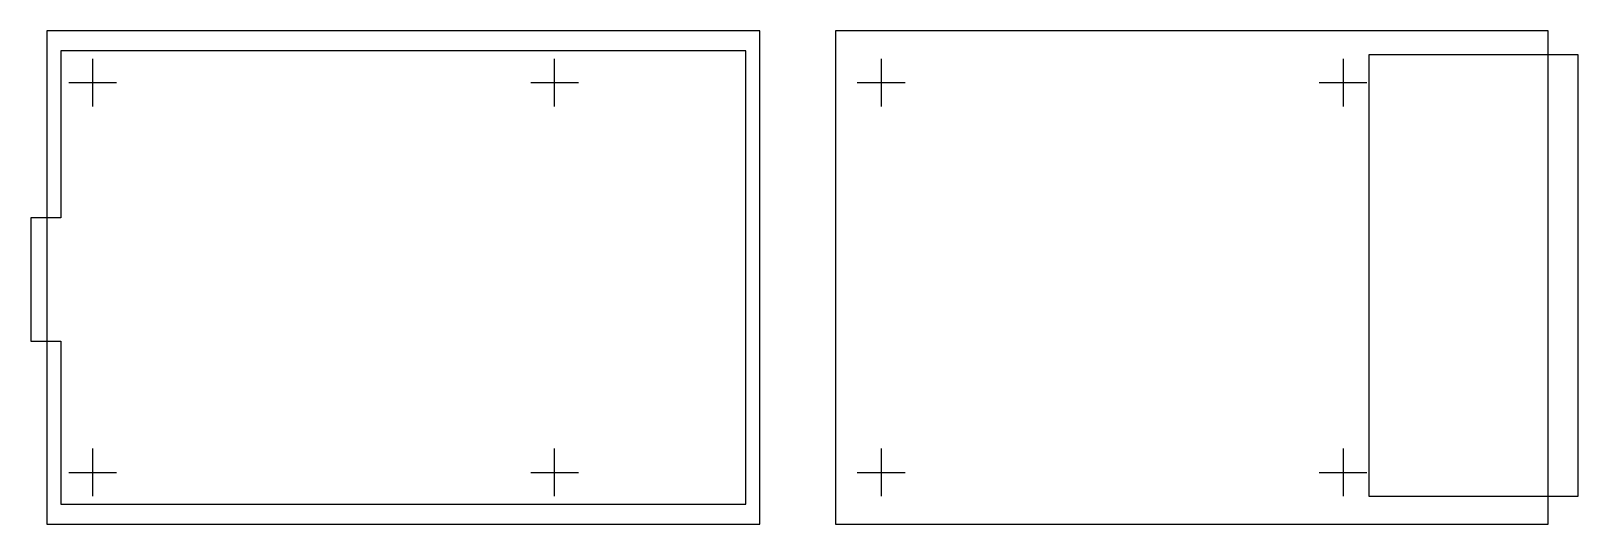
# Model space of a CAD drawing. Extents: x -110 to 84, y -152 to -90.
import ezdxf

# ---------------------------------------------------------------- set-up
doc = ezdxf.new("R2010")
doc.units = 0
doc.header["$MEASUREMENT"] = 0
doc.layers.add('EBENE_1', color=7, linetype='CONTINUOUS')

msp = doc.modelspace()

# ---------------------------------------------------------------- linework, layer by layer
at = {"layer": 'EBENE_1'}
for points in [[(-108, -151.5), (-18.5, -151.5), (-18.5, -89.5), (-108, -89.5), (-108, -151.5)], [(-9, -151.5), (80.5, -151.5), (80.5, -89.5), (-9, -89.5), (-9, -151.5)], [(58, -147.9946), (84.25, -147.9946), (84.25, -92.5), (58, -92.5), (58, -147.9946)]]:
    msp.add_lwpolyline(points, close=True, dxfattribs=at)
msp.add_open_spline([(-106.25, -92), (-106.25, -92), (-20.25, -92), (-20.25, -92), (-20.25, -92), (-20.25, -92), (-20.25, -149), (-20.25, -149), (-20.25, -149), (-20.25, -149), (-106.25, -149), (-106.25, -149), (-106.25, -149), (-106.25, -149), (-106.25, -128.5029), (-106.25, -128.5029), (-106.25, -128.5029), (-106.25, -128.5029), (-110, -128.5029), (-110, -128.5029), (-110, -128.5029), (-110, -128.5029), (-110, -113.0029), (-110, -113.0029), (-110, -113.0029), (-110, -113.0029), (-106.25, -113.0029), (-106.25, -113.0029), (-106.25, -113.0029), (-106.25, -113.0029), (-106.25, -92), (-106.25, -92)], degree=3, knots=[0, 0, 0, 0, 0.11111111, 0.11111111, 0.11111111, 0.11111111, 0.22222222, 0.22222222, 0.22222222, 0.22222222, 0.33333333, 0.33333333, 0.33333333, 0.33333333, 0.44444444, 0.44444444, 0.44444444, 0.44444444, 0.55555556, 0.55555556, 0.55555556, 0.55555556, 0.66666667, 0.66666667, 0.66666667, 0.66666667, 0.77777778, 0.77777778, 0.77777778, 0.77777778, 1, 1, 1, 1], dxfattribs=at)
for points in [[(-102.25, -99), (-102.25, -99), (-102.25, -93), (-102.25, -93)], [(-44.25, -99), (-44.25, -99), (-44.25, -93), (-44.25, -93)], [(-3.25, -93), (-3.25, -93), (-3.25, -99), (-3.25, -99)], [(54.75, -93), (54.75, -93), (54.75, -99), (54.75, -99)], [(-105.25, -96), (-105.25, -96), (-99.25, -96), (-99.25, -96)], [(-47.25, -96), (-47.25, -96), (-41.25, -96), (-41.25, -96)], [(-6.25, -96), (-6.25, -96), (-0.25, -96), (-0.25, -96)], [(51.75, -96), (51.75, -96), (57.75, -96), (57.75, -96)], [(-102.25, -148), (-102.25, -148), (-102.25, -142), (-102.25, -142)], [(-44.25, -148), (-44.25, -148), (-44.25, -142), (-44.25, -142)], [(-3.25, -142), (-3.25, -142), (-3.25, -148), (-3.25, -148)], [(54.75, -142), (54.75, -142), (54.75, -148), (54.75, -148)], [(-105.25, -145), (-105.25, -145), (-99.25, -145), (-99.25, -145)], [(-47.25, -145), (-47.25, -145), (-41.25, -145), (-41.25, -145)], [(-6.25, -145), (-6.25, -145), (-0.25, -145), (-0.25, -145)], [(51.75, -145), (51.75, -145), (57.75, -145), (57.75, -145)]]:
    msp.add_open_spline(points, degree=3, dxfattribs=at)

doc.saveas('drawing.dxf')
